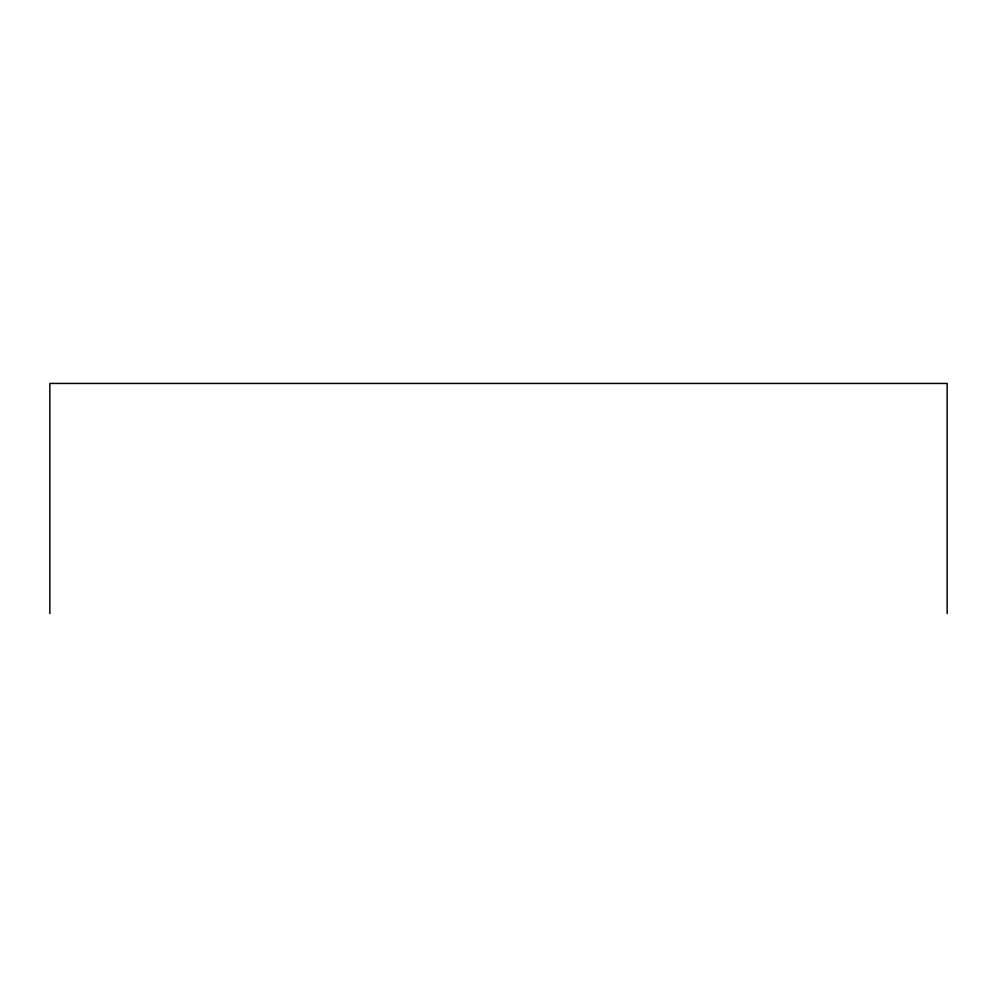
<?xml version="1.0" encoding="UTF-8"?>
<svg xmlns="http://www.w3.org/2000/svg" width="997" height="997" viewBox="0 0 997 997"><rect width="100%" height="100%" fill="white"/><g stroke="black" fill="none" stroke-linecap="round" stroke-linejoin="round"><path stroke-width="1.5" d="M947.15 613.566L947.15 383.434L49.85 383.434L49.85 613.566"/></g></svg>
